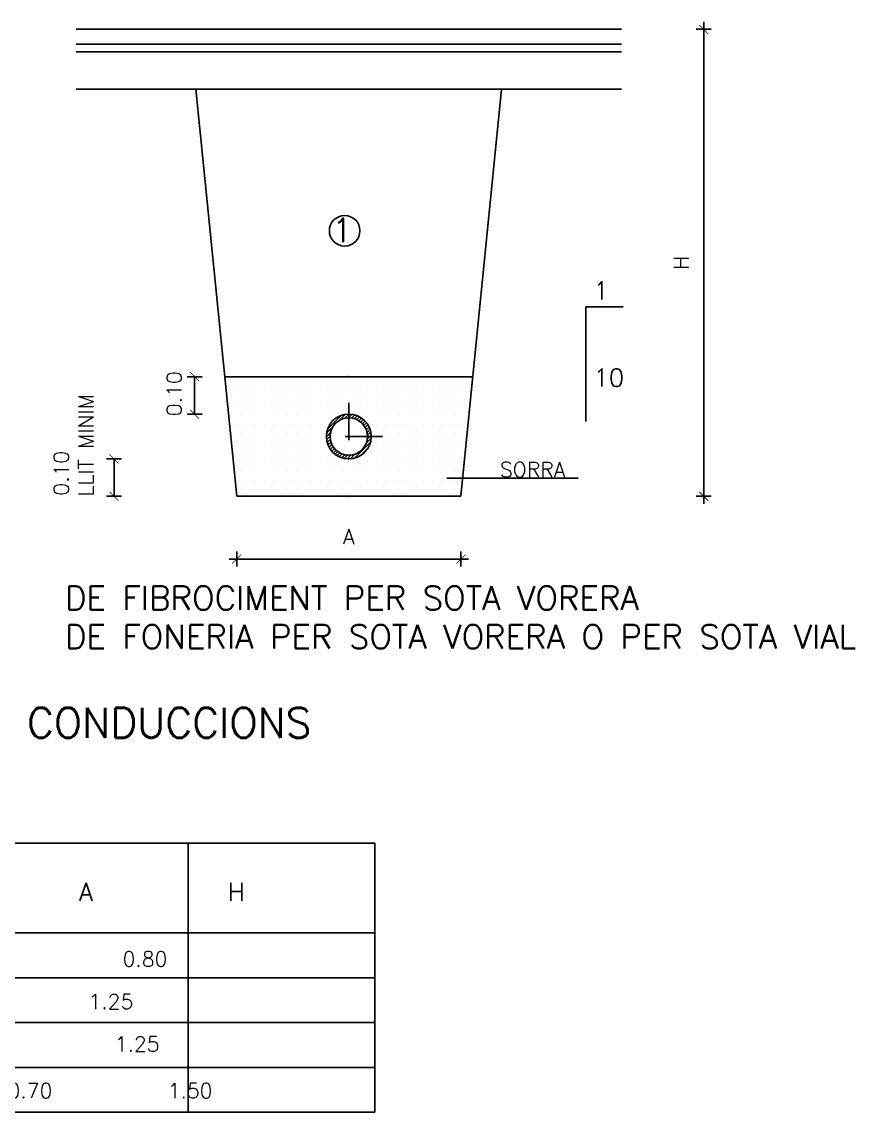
# Model space of a CAD drawing. Extents: x -0.01 to 5.52, y -0.01 to 3.75.
# Drawn here: x 3.286 to 5.516, y 0.83 to 3.749 of the extents above; entities that cross this region are included whole.
import ezdxf
from ezdxf.enums import TextEntityAlignment as Align

# ---------------------------------------------------------------- set-up
doc = ezdxf.new("R2010")
doc.units = 0
doc.header["$LTSCALE"] = 0.1
doc.linetypes.add('DASHDOT', pattern=[1, 0.5, -0.25, 0, -0.25])
doc.layers.get('0').update_dxf_attribs({"linetype": 'CONTINUOUS'})
doc.layers.get('DEFPOINTS').update_dxf_attribs({"color": 6, "linetype": 'CONTINUOUS'})
doc.styles.add('ROMANS', font='ROMANS8')
doc.dimstyles.get("Standard").update_dxf_attribs({"dimtxt": 0.18, "dimasz": 0.18, "dimexe": 0.18, "dimexo": 0.0625, "dimgap": 0.09, "dimtad": 0, "dimtih": 1, "dimtoh": 1, "dimdec": 4, "dimzin": 0, "dimtxsty": 'STANDARD', "dimcen": 0.09, "dimazin": 3, "dimtfac": 1, "dimtdec": 4, "dimtofl": 0, "dimtmove": 0, "dimatfit": 3, "dimtolj": 1, "dimtzin": 0})

# ---------------------------------------------------------------- blocks, each defined once
blk = doc.blocks.new('COTA')
for p, q in [((0, 50), (0, -50)), ((0, 0), (50, 0))]:
    blk.add_line(p, q)
at = {"const_width": 5}
blk.add_lwpolyline([(-30, -30), (30, 30)], dxfattribs=at)
blk = doc.blocks.new('*D12')
at = {"color": 0, "linetype": 'BYBLOCK'}
blk.add_line((-527.8563, 1373.2884), (-527.2571, 1373.2884), dxfattribs=at)
at = {"layer": 'DEFPOINTS', "color": 0, "linetype": 'BYBLOCK'}
for p in [(-527.8567, 1373.4565), (-527.2567, 1373.4565), (-527.2567, 1373.2884)]:
    blk.add_point(p, dxfattribs=at)
at = {"color": 0, "linetype": 'BYBLOCK', "xscale": 0.0004, "yscale": 0.0004, "zscale": 0.0004, "rotation": 180}
blk.add_blockref('COTA', (-527.8567, 1373.2884), dxfattribs=at)
at = {"color": 0, "linetype": 'BYBLOCK', "xscale": 0.0004, "yscale": 0.0004, "zscale": 0.0004}
blk.add_blockref('COTA', (-527.2567, 1373.2884), dxfattribs=at)
at = {"color": 0, "linetype": 'BYBLOCK', "style": 'ROMANS'}
blk.add_text('A', height=0.04, dxfattribs=at).set_placement((-527.5567, 1373.3284), align=Align.CENTER)
blk = doc.blocks.new('*D11')
at = {"color": 0, "linetype": 'BYBLOCK'}
blk.add_line((-526.6067, 1373.4569), (-526.6067, 1374.7061), dxfattribs=at)
at = {"layer": 'DEFPOINTS', "color": 0, "linetype": 'BYBLOCK'}
for p in [(-527.2567, 1374.7065), (-526.6067, 1374.7065), (-527.2567, 1373.4565)]:
    blk.add_point(p, dxfattribs=at)
at = {"color": 0, "linetype": 'BYBLOCK', "xscale": 0.0004, "yscale": 0.0004, "zscale": 0.0004}
for p, rotation in [((-526.6067, 1374.7065), 90), ((-526.6067, 1373.4565), 270)]:
    blk.add_blockref('COTA', p, dxfattribs=dict(at, rotation=rotation))
at = {"color": 0, "linetype": 'BYBLOCK', "style": 'ROMANS'}
blk.add_text('H', height=0.04, rotation=90, dxfattribs=at).set_placement((-526.6467, 1374.0815), align=Align.CENTER)
blk = doc.blocks.new('*X5')
at = {"color": 0}
for p, q in [((31675, 22100), (31675, 22100)), ((31700, 22100), (31700, 22100)), ((31725, 22100), (31725, 22100)), ((31750, 22100), (31750, 22100)), ((31775, 22100), (31775, 22100)), ((31800, 22100), (31800, 22100)), ((31825, 22100), (31825, 22100)), ((31850, 22100), (31850, 22100)), ((31875, 22100), (31875, 22100)), ((31900, 22100), (31900, 22100)), ((31925, 22100), (31925, 22100)), ((31950, 22100), (31950, 22100)), ((31975, 22100), (31975, 22100)), ((32000, 22100), (32000, 22100)), ((32025, 22100), (32025, 22100)), ((32050, 22100), (32050, 22100)), ((32075, 22100), (32075, 22100)), ((32100, 22100), (32100, 22100)), ((32125, 22100), (32125, 22100)), ((32150, 22100), (32150, 22100)), ((32175, 22100), (32175, 22100)), ((32200, 22100), (32200, 22100)), ((32225, 22100), (32225, 22100)), ((32250, 22100), (32250, 22100)), ((32275, 22100), (32275, 22100)), ((32300, 22100), (32300, 22100)), ((31662.5, 22075), (31662.5, 22075)), ((31687.5, 22075), (31687.5, 22075)), ((31712.5, 22075), (31712.5, 22075)), ((31737.5, 22075), (31737.5, 22075)), ((31762.5, 22075), (31762.5, 22075)), ((31787.5, 22075), (31787.5, 22075)), ((31812.5, 22075), (31812.5, 22075)), ((31837.5, 22075), (31837.5, 22075)), ((31862.5, 22075), (31862.5, 22075)), ((31887.5, 22075), (31887.5, 22075)), ((31912.5, 22075), (31912.5, 22075)), ((31937.5, 22075), (31937.5, 22075)), ((31962.5, 22075), (31962.5, 22075)), ((31987.5, 22075), (31987.5, 22075)), ((32012.5, 22075), (32012.5, 22075)), ((32037.5, 22075), (32037.5, 22075)), ((32062.5, 22075), (32062.5, 22075)), ((32087.5, 22075), (32087.5, 22075)), ((32112.5, 22075), (32112.5, 22075)), ((32137.5, 22075), (32137.5, 22075)), ((32162.5, 22075), (32162.5, 22075)), ((32187.5, 22075), (32187.5, 22075)), ((32212.5, 22075), (32212.5, 22075)), ((32237.5, 22075), (32237.5, 22075)), ((32262.5, 22075), (32262.5, 22075)), ((32287.5, 22075), (32287.5, 22075)), ((32312.5, 22075), (32312.5, 22075)), ((31675, 22050), (31675, 22050)), ((31700, 22050), (31700, 22050)), ((31725, 22050), (31725, 22050)), ((31750, 22050), (31750, 22050)), ((31775, 22050), (31775, 22050)), ((31800, 22050), (31800, 22050)), ((31825, 22050), (31825, 22050)), ((31850, 22050), (31850, 22050)), ((31875, 22050), (31875, 22050)), ((31900, 22050), (31900, 22050)), ((31925, 22050), (31925, 22050)), ((31950, 22050), (31950, 22050)), ((31975, 22050), (31975, 22050)), ((32000, 22050), (32000, 22050)), ((32025, 22050), (32025, 22050)), ((32050, 22050), (32050, 22050)), ((32075, 22050), (32075, 22050)), ((32100, 22050), (32100, 22050)), ((32125, 22050), (32125, 22050)), ((32150, 22050), (32150, 22050)), ((32175, 22050), (32175, 22050)), ((32200, 22050), (32200, 22050)), ((32225, 22050), (32225, 22050)), ((32250, 22050), (32250, 22050)), ((32275, 22050), (32275, 22050)), ((32300, 22050), (32300, 22050)), ((31687.5, 22025), (31687.5, 22025)), ((31712.5, 22025), (31712.5, 22025)), ((31737.5, 22025), (31737.5, 22025)), ((31762.5, 22025), (31762.5, 22025)), ((31787.5, 22025), (31787.5, 22025)), ((31812.5, 22025), (31812.5, 22025)), ((31837.5, 22025), (31837.5, 22025)), ((31862.5, 22025), (31862.5, 22025)), ((31887.5, 22025), (31887.5, 22025)), ((31912.5, 22025), (31912.5, 22025)), ((31937.5, 22025), (31937.5, 22025)), ((31962.5, 22025), (31962.5, 22025)), ((31987.5, 22025), (31987.5, 22025)), ((32012.5, 22025), (32012.5, 22025)), ((32037.5, 22025), (32037.5, 22025)), ((32062.5, 22025), (32062.5, 22025)), ((32087.5, 22025), (32087.5, 22025)), ((32112.5, 22025), (32112.5, 22025)), ((32137.5, 22025), (32137.5, 22025)), ((32162.5, 22025), (32162.5, 22025)), ((32187.5, 22025), (32187.5, 22025)), ((32212.5, 22025), (32212.5, 22025)), ((32237.5, 22025), (32237.5, 22025)), ((32262.5, 22025), (32262.5, 22025)), ((32287.5, 22025), (32287.5, 22025)), ((32312.5, 22025), (32312.5, 22025)), ((31675, 22000), (31675, 22000)), ((31700, 22000), (31700, 22000)), ((31725, 22000), (31725, 22000)), ((31750, 22000), (31750, 22000)), ((31775, 22000), (31775, 22000)), ((31800, 22000), (31800, 22000)), ((31825, 22000), (31825, 22000)), ((31850, 22000), (31850, 22000)), ((31875, 22000), (31875, 22000)), ((31900, 22000), (31900, 22000)), ((31925, 22000), (31925, 22000)), ((31950, 22000), (31950, 22000)), ((32025, 22000), (32025, 22000)), ((32050, 22000), (32050, 22000)), ((32075, 22000), (32075, 22000)), ((32100, 22000), (32100, 22000)), ((32125, 22000), (32125, 22000)), ((32150, 22000), (32150, 22000)), ((32175, 22000), (32175, 22000)), ((32200, 22000), (32200, 22000)), ((32225, 22000), (32225, 22000)), ((32250, 22000), (32250, 22000)), ((32275, 22000), (32275, 22000)), ((32300, 22000), (32300, 22000)), ((31675, 21950), (31675, 21950)), ((31687.5, 21975), (31687.5, 21975)), ((31700, 21950), (31700, 21950)), ((31712.5, 21975), (31712.5, 21975)), ((31725, 21950), (31725, 21950)), ((31737.5, 21975), (31737.5, 21975)), ((31750, 21950), (31750, 21950)), ((31762.5, 21975), (31762.5, 21975)), ((31775, 21950), (31775, 21950)), ((31787.5, 21975), (31787.5, 21975)), ((31800, 21950), (31800, 21950)), ((31812.5, 21975), (31812.5, 21975)), ((31825, 21950), (31825, 21950)), ((31837.5, 21975), (31837.5, 21975)), ((31850, 21950), (31850, 21950)), ((31862.5, 21975), (31862.5, 21975)), ((31875, 21950), (31875, 21950)), ((31887.5, 21975), (31887.5, 21975)), ((31900, 21950), (31900, 21950)), ((31912.5, 21975), (31912.5, 21975)), ((31925, 21950), (31925, 21950)), ((31937.5, 21975), (31937.5, 21975)), ((32050, 21950), (32050, 21950)), ((32062.5, 21975), (32062.5, 21975)), ((32075, 21950), (32075, 21950)), ((32087.5, 21975), (32087.5, 21975)), ((32100, 21950), (32100, 21950)), ((32112.5, 21975), (32112.5, 21975)), ((32125, 21950), (32125, 21950)), ((32137.5, 21975), (32137.5, 21975)), ((32150, 21950), (32150, 21950)), ((32162.5, 21975), (32162.5, 21975)), ((32175, 21950), (32175, 21950)), ((32187.5, 21975), (32187.5, 21975)), ((32200, 21950), (32200, 21950)), ((32212.5, 21975), (32212.5, 21975)), ((32225, 21950), (32225, 21950)), ((32237.5, 21975), (32237.5, 21975)), ((32250, 21950), (32250, 21950)), ((32262.5, 21975), (32262.5, 21975)), ((32275, 21950), (32275, 21950)), ((32287.5, 21975), (32287.5, 21975)), ((32300, 21950), (32300, 21950)), ((31687.5, 21925), (31687.5, 21925)), ((31712.5, 21925), (31712.5, 21925)), ((31737.5, 21925), (31737.5, 21925)), ((31762.5, 21925), (31762.5, 21925)), ((31787.5, 21925), (31787.5, 21925)), ((31812.5, 21925), (31812.5, 21925)), ((31837.5, 21925), (31837.5, 21925)), ((31862.5, 21925), (31862.5, 21925)), ((31887.5, 21925), (31887.5, 21925)), ((31912.5, 21925), (31912.5, 21925)), ((32062.5, 21925), (32062.5, 21925)), ((32087.5, 21925), (32087.5, 21925)), ((32112.5, 21925), (32112.5, 21925)), ((32137.5, 21925), (32137.5, 21925)), ((32162.5, 21925), (32162.5, 21925)), ((32187.5, 21925), (32187.5, 21925)), ((32212.5, 21925), (32212.5, 21925)), ((32237.5, 21925), (32237.5, 21925)), ((32262.5, 21925), (32262.5, 21925)), ((32287.5, 21925), (32287.5, 21925)), ((31700, 21900), (31700, 21900)), ((31725, 21900), (31725, 21900)), ((31750, 21900), (31750, 21900)), ((31775, 21900), (31775, 21900)), ((31800, 21900), (31800, 21900)), ((31825, 21900), (31825, 21900)), ((31850, 21900), (31850, 21900)), ((31875, 21900), (31875, 21900)), ((31900, 21900), (31900, 21900)), ((31925, 21900), (31925, 21900)), ((32050, 21900), (32050, 21900)), ((32075, 21900), (32075, 21900)), ((32100, 21900), (32100, 21900)), ((32125, 21900), (32125, 21900)), ((32150, 21900), (32150, 21900)), ((32175, 21900), (32175, 21900)), ((32200, 21900), (32200, 21900)), ((32225, 21900), (32225, 21900)), ((32250, 21900), (32250, 21900)), ((32275, 21900), (32275, 21900)), ((32300, 21900), (32300, 21900)), ((31687.5, 21875), (31687.5, 21875)), ((31712.5, 21875), (31712.5, 21875)), ((31737.5, 21875), (31737.5, 21875)), ((31762.5, 21875), (31762.5, 21875)), ((31787.5, 21875), (31787.5, 21875)), ((31812.5, 21875), (31812.5, 21875)), ((31837.5, 21875), (31837.5, 21875)), ((31862.5, 21875), (31862.5, 21875)), ((31887.5, 21875), (31887.5, 21875)), ((31912.5, 21875), (31912.5, 21875)), ((31937.5, 21875), (31937.5, 21875)), ((31962.5, 21875), (31962.5, 21875)), ((31987.5, 21875), (31987.5, 21875)), ((32012.5, 21875), (32012.5, 21875)), ((32037.5, 21875), (32037.5, 21875)), ((32062.5, 21875), (32062.5, 21875)), ((32087.5, 21875), (32087.5, 21875)), ((32112.5, 21875), (32112.5, 21875)), ((32137.5, 21875), (32137.5, 21875)), ((32162.5, 21875), (32162.5, 21875)), ((32187.5, 21875), (32187.5, 21875)), ((32212.5, 21875), (32212.5, 21875)), ((32237.5, 21875), (32237.5, 21875)), ((32262.5, 21875), (32262.5, 21875)), ((32287.5, 21875), (32287.5, 21875)), ((31700, 21850), (31700, 21850)), ((31725, 21850), (31725, 21850)), ((31750, 21850), (31750, 21850)), ((31775, 21850), (31775, 21850)), ((31800, 21850), (31800, 21850)), ((31825, 21850), (31825, 21850)), ((31850, 21850), (31850, 21850)), ((31875, 21850), (31875, 21850)), ((31900, 21850), (31900, 21850)), ((31925, 21850), (31925, 21850)), ((31950, 21850), (31950, 21850)), ((31975, 21850), (31975, 21850)), ((32000, 21850), (32000, 21850)), ((32025, 21850), (32025, 21850)), ((32050, 21850), (32050, 21850)), ((32075, 21850), (32075, 21850)), ((32100, 21850), (32100, 21850)), ((32125, 21850), (32125, 21850)), ((32150, 21850), (32150, 21850)), ((32175, 21850), (32175, 21850)), ((32200, 21850), (32200, 21850)), ((32225, 21850), (32225, 21850)), ((32250, 21850), (32250, 21850)), ((32275, 21850), (32275, 21850)), ((31687.5, 21825), (31687.5, 21825)), ((31712.5, 21825), (31712.5, 21825)), ((31737.5, 21825), (31737.5, 21825)), ((31762.5, 21825), (31762.5, 21825)), ((31787.5, 21825), (31787.5, 21825)), ((31812.5, 21825), (31812.5, 21825)), ((31837.5, 21825), (31837.5, 21825)), ((31862.5, 21825), (31862.5, 21825)), ((31887.5, 21825), (31887.5, 21825)), ((31912.5, 21825), (31912.5, 21825)), ((31937.5, 21825), (31937.5, 21825)), ((31962.5, 21825), (31962.5, 21825)), ((31987.5, 21825), (31987.5, 21825)), ((32012.5, 21825), (32012.5, 21825)), ((32037.5, 21825), (32037.5, 21825)), ((32062.5, 21825), (32062.5, 21825)), ((32087.5, 21825), (32087.5, 21825)), ((32112.5, 21825), (32112.5, 21825)), ((32137.5, 21825), (32137.5, 21825)), ((32162.5, 21825), (32162.5, 21825)), ((32187.5, 21825), (32187.5, 21825)), ((32212.5, 21825), (32212.5, 21825)), ((32237.5, 21825), (32237.5, 21825)), ((32262.5, 21825), (32262.5, 21825)), ((32287.5, 21825), (32287.5, 21825)), ((31700, 21800), (31700, 21800)), ((31725, 21800), (31725, 21800)), ((31750, 21800), (31750, 21800)), ((31775, 21800), (31775, 21800)), ((31800, 21800), (31800, 21800)), ((31825, 21800), (31825, 21800)), ((31850, 21800), (31850, 21800)), ((31875, 21800), (31875, 21800)), ((31900, 21800), (31900, 21800)), ((31925, 21800), (31925, 21800)), ((31950, 21800), (31950, 21800)), ((31975, 21800), (31975, 21800)), ((32000, 21800), (32000, 21800)), ((32025, 21800), (32025, 21800)), ((32050, 21800), (32050, 21800)), ((32075, 21800), (32075, 21800)), ((32100, 21800), (32100, 21800)), ((32125, 21800), (32125, 21800)), ((32150, 21800), (32150, 21800)), ((32175, 21800), (32175, 21800)), ((32200, 21800), (32200, 21800)), ((32225, 21800), (32225, 21800)), ((32250, 21800), (32250, 21800)), ((32275, 21800), (32275, 21800))]:
    blk.add_line(p, q, dxfattribs=at)
blk = doc.blocks.new('*X2')
at = {"color": 0}
for p, q in [((31736.4, 21925.3), (31771.8, 21960.7)), ((31767.7, 21947.8), (31783.7, 21963.8)), ((31782.1, 21953.3), (31793.2, 21964.4)), ((31792, 21954.4), (31801.4, 21963.8)), ((31800.3, 21953.8), (31808.7, 21962.2)), ((31807.5, 21952.2), (31815.3, 21960)), ((31813.8, 21949.7), (31821.3, 21957.1)), ((31819.6, 21946.6), (31826.8, 21953.8)), ((31824.7, 21942.8), (31831.8, 21949.9)), ((31733.3, 21913.4), (31749.3, 21929.4)), ((31829.2, 21938.5), (31836.3, 21945.6)), ((31833.2, 21933.7), (31840.3, 21940.8)), ((31836.6, 21928.3), (31843.9, 21935.6)), ((31839.4, 21922.2), (31847, 21929.8)), ((31841.4, 21915.4), (31849.5, 21923.5)), ((31732.6, 21903.9), (31743.8, 21915)), ((31733.3, 21895.7), (31742.6, 21905)), ((31734.8, 21888.4), (31743.2, 21896.8)), ((31839.5, 21887), (31852.5, 21899.9)), ((31842.3, 21898.6), (31852.5, 21908.8)), ((31842.5, 21907.7), (31851.4, 21916.6)), ((31737.1, 21881.8), (31744.9, 21889.6)), ((31739.9, 21875.8), (31747.4, 21883.2)), ((31743.3, 21870.3), (31750.5, 21877.5)), ((31747.1, 21865.3), (31754.2, 21872.4)), ((31751.5, 21860.8), (31758.5, 21867.9)), ((31756.2, 21856.7), (31763.4, 21863.9)), ((31807.7, 21846.4), (31850.7, 21889.4)), ((31822.7, 21852.5), (31844.6, 21874.4)), ((31761.5, 21853.2), (31768.8, 21860.5)), ((31767.2, 21850.1), (31774.9, 21857.7)), ((31773.6, 21847.5), (31781.7, 21855.6)), ((31780.5, 21845.7), (31789.4, 21854.5)), ((31788.3, 21844.6), (31798.5, 21854.8)), ((31797.1, 21844.6), (31810.1, 21857.6))]:
    blk.add_line(p, q, dxfattribs=at)

msp = doc.modelspace()

# ---------------------------------------------------------------- linework, layer by layer
for p, q in [((3.43092, 3.72915), (4.89092, 3.72915)), ((3.43092, 3.68915), (4.89092, 3.68915)), ((3.43092, 3.66915), (4.89092, 3.66915)), ((3.43092, 3.56915), (4.89092, 3.56915)), ((3.75192, 3.56915), (3.86092, 2.47915)), ((4.56992, 3.56915), (4.46092, 2.47915)), ((4.79541, 2.67903), (4.79541, 2.98647)), ((4.79541, 2.98647), (4.89541, 2.98647)), ((3.74837, 2.79995), (3.74837, 2.69858)), ((3.82892, 2.79915), (4.49292, 2.79915)), ((3.55261, 2.57915), (3.51261, 2.57915)), ((3.53261, 2.57915), (3.53261, 2.47835)), ((4.42302, 2.52752), (4.77494, 2.52752)), ((3.51261, 2.47915), (3.55261, 2.47915)), ((3.86092, 2.47915), (4.46092, 2.47915)), ((1.23063, 1.55049), (4.23063, 1.55049)), ((3.73063, 1.55049), (3.73063, 0.83049)), ((4.23063, 1.55049), (4.23063, 0.83049)), ((1.23063, 1.31049), (4.23063, 1.31049)), ((1.23063, 1.19049), (4.23063, 1.19049)), ((1.23063, 1.07049), (4.23063, 1.07049)), ((1.23063, 0.95049), (4.23063, 0.95049)), ((1.23063, 0.83049), (4.23063, 0.83049))]:
    msp.add_line(p, q)
at = {"color": 0, "linetype": 'BYBLOCK'}
for p, q in [((3.74837, 2.79995), (3.74877, 2.79995)), ((3.74837, 2.79955), (3.74837, 2.79995)), ((3.74837, 2.69818), (3.74837, 2.69778)), ((3.53261, 2.57955), (3.53261, 2.57995)), ((3.53261, 2.47835), (3.53221, 2.47835)), ((3.53261, 2.47875), (3.53261, 2.47835))]:
    msp.add_line(p, q, dxfattribs=at)
at = {"linetype": 'DASHDOT'}
for p, q in [((4.16092, 2.72915), (4.16092, 2.54915)), ((4.25092, 2.63915), (4.07092, 2.63915))]:
    msp.add_line(p, q, dxfattribs=at)
at = {"const_width": 0.002}
for points in [[(3.52061, 2.59115), (3.54461, 2.56715)], [(3.54461, 2.46715), (3.52061, 2.49115)]]:
    msp.add_lwpolyline(points, dxfattribs=at)
for centre, radius in [((4.14985, 3.1898), 0.04095), ((4.16092, 2.63915), 0.06), ((4.16092, 2.63915), 0.05)]:
    msp.add_circle(centre, radius)
at = {"color": 0, "linetype": 'BYBLOCK'}
for p in [(3.74837, 2.79915), (4.16092, 2.79915), (4.16092, 2.69858), (4.16092, 2.57915), (3.53261, 2.47915), (4.16092, 2.47915)]:
    msp.add_point(p, dxfattribs=at)

# ---------------------------------------------------------------- block references
at = {"color": 0, "linetype": 'BYBLOCK', "xscale": 0.0004, "yscale": 0.0004, "zscale": 0.0004}
for p, rotation in [((3.74837, 2.79915), 270), ((3.74837, 2.69858), 90)]:
    msp.add_blockref('COTA', p, dxfattribs=dict(at, rotation=rotation))
at = {"xscale": 0.001, "yscale": 0.001, "zscale": 0.001}
for name, p in [('*X5', (-27.8278, -19.30253)), ('*X2', (-27.63172, -19.26528))]:
    msp.add_blockref(name, p, dxfattribs=at)

# ---------------------------------------------------------------- texts
at = {"style": 'ROMANS'}
for s, height, p in [('1', 0.064, (4.11604, 3.15916)), ('1', 0.048, (4.8158, 3.00574)), ('10', 0.048, (4.8158, 2.7726)), ('SORRA', 0.04, (4.56536, 2.53056)), ('DE FIBROCIMENT PER SOTA VORERA', 0.064, (3.40141, 2.17486)), ('DE FONERIA PER SOTA VORERA O PER SOTA VIAL', 0.064, (3.40141, 2.07124)), ('RASES PER A CONDUCCIONS', 0.08, (2.52831, 1.83277)), ('A          H', 0.048, (3.43922, 1.3965)), ('------------         DE 0 50 A 0 80           0.50          0.80', 0.04, (1.46851, 1.22031)), ('DE 0 80 A 0 100               0 100              0.50          1.25', 0.04, (1.47419, 1.10664)), ('DE 0 1.25 A 0 300        DE 0 110 A 0 300          0.60          1.25', 0.04, (1.44012, 0.99297)), ('DE 0 400 A 0 500          0.70          1.50', 0.04, (2.39423, 0.86793))]:
    msp.add_text(s, height=height, dxfattribs=at).set_placement(p)
at = {"color": 0, "linetype": 'BYBLOCK', "style": 'ROMANS'}
for p in [(3.71356, 2.69339), (3.41138, 2.48086)]:
    msp.add_text('0.10', height=0.04, rotation=90, dxfattribs=at).set_placement(p)
at = {"style": 'ROMANS'}
msp.add_text('LLIT MINIM', height=0.04, rotation=90, dxfattribs=at).set_placement((3.47743, 2.47914))

# ---------------------------------------------------------------- dimensions: what is measured, and where the dimension line sits
dim = msp.add_linear_dim(base=(5.11091, 3.72915), p1=(4.46092, 2.47915), p2=(4.46092, 3.72915), angle=90, text='H', dimstyle='Standard')
dim.commit()
dim.dimension.update_dxf_attribs({"geometry": '*D11', "text_midpoint": (5.07091, 3.10415), "insert": (531.7176, -1370.97739)})
dim = msp.add_linear_dim(base=(4.46092, 2.31098), p1=(3.86092, 2.47915), p2=(4.46092, 2.47915), text='A', dimstyle='Standard')
dim.commit()
dim.dimension.update_dxf_attribs({"geometry": '*D12', "text_midpoint": (4.16092, 2.35098), "insert": (531.7176, -1370.97739)})

doc.saveas('drawing.dxf')
